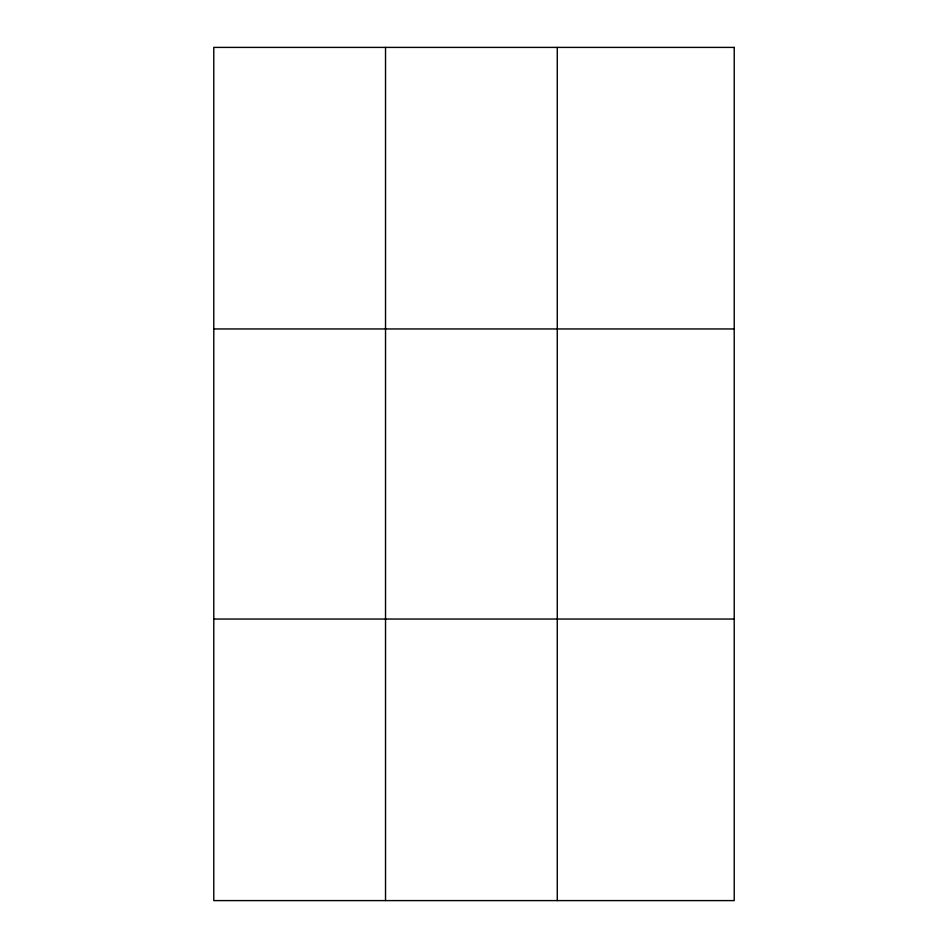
<?xml version="1.0" encoding="UTF-8"?>
<svg xmlns="http://www.w3.org/2000/svg" width="948" height="948" viewBox="0 0 948 948"><rect width="100%" height="100%" fill="white"/><g stroke="black" fill="none" stroke-linecap="round" stroke-linejoin="round"><path stroke-width="1.42" d="M385.528 900.6L385.528 47.4M557.27 900.6L557.27 47.4M213.786 328.956L734.214 328.956M213.786 619.044L734.214 619.044M734.214 47.4L734.214 900.6L213.786 900.6L213.786 47.4L734.214 47.4"/></g></svg>
